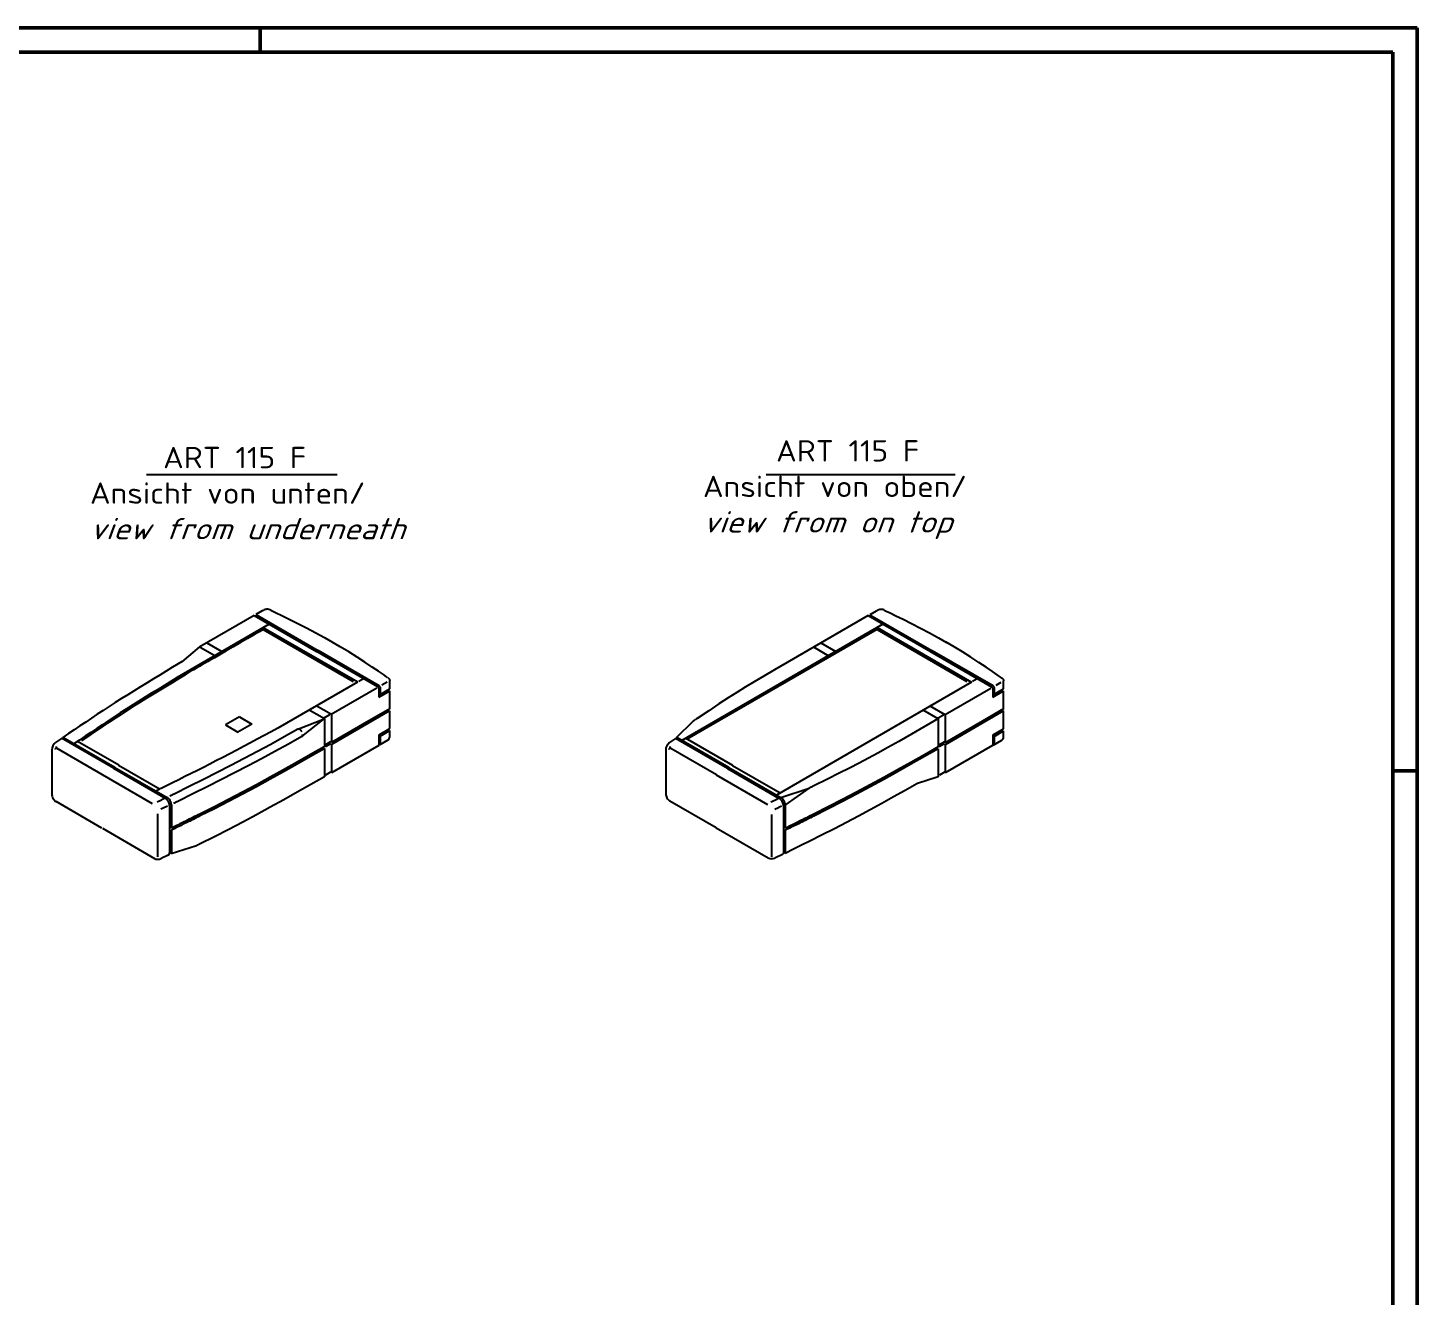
# Model space of a CAD drawing. Extents: x 1 to 593, y 1 to 419.
# Drawn here: x 364.9 to 593, y 210.7 to 419 of the extents above; entities that cross this region are included whole.
import ezdxf

# ---------------------------------------------------------------- set-up
doc = ezdxf.new("R2010")
doc.units = 0
doc.header["$LTSCALE"] = 0.4
doc.header["$MEASUREMENT"] = 0
doc.layers.get('0').update_dxf_attribs({"linetype": 'CONTINUOUS'})
doc.styles.get("Standard").update_dxf_attribs({"font": 'ISOCP.shx', "width": 1.2})

msp = doc.modelspace()

# ---------------------------------------------------------------- linework, layer by layer
at = {"color": 1, "linetype": 'Continuous', "lineweight": 50}
for p, q in [((1, 419), (593, 419)), ((403, 419), (403, 415)), ((593, 419), (593, 1)), ((589, 297), (593, 297))]:
    msp.add_line(p, q, dxfattribs=at)
at = {"color": 3, "linetype": 'Continuous', "lineweight": 50}
for p, q in [((20, 415), (589, 415)), ((589, 415), (589, 5))]:
    msp.add_line(p, q, dxfattribs=at)
at = {"color": 5, "linetype": 'Continuous'}
for p, q in [((384.321693, 345.6637697), (415.6538716, 345.6637697)), ((486.073941, 345.6637697), (517.1416196, 345.6637697))]:
    msp.add_line(p, q, dxfattribs=at)
at = {"color": 5}
for p, q in [((402.0460117, 322.4983126), (393.0873661, 317.3260346)), ((402.0257541, 322.510007), (412.2757845, 316.5921478)), ((403.3525821, 323.2526582), (402.3093449, 322.650351)), ((402.3093449, 322.650351), (412.4985997, 316.7675814)), ((502.8417461, 322.4737806), (489.5227917, 314.784077)), ((502.8214885, 322.485475), (513.0715189, 316.5676158)), ((504.1483165, 323.2281262), (503.1050793, 322.625819)), ((503.1050793, 322.625819), (513.2943341, 316.7430494)), ((404.4869725, 321.0539278), (390.4286413, 312.9373446)), ((403.5146397, 320.5393342), (419.0267733, 311.5834018)), ((403.5146397, 320.5393342), (403.5146397, 320.1993318)), ((403.5146397, 320.1993318), (418.2732761, 311.6784334)), ((505.2725836, 321.0703343), (472.2278134, 301.9919228)), ((504.3103741, 320.1747998), (473.1409077, 302.1790958)), ((504.3103741, 320.5148022), (519.8225077, 311.5588698)), ((504.3103741, 320.5148022), (504.3103741, 320.1747998)), ((504.3103741, 320.1747998), (519.0690105, 311.6539014)), ((390.2178165, 314.9137726), (393.0873661, 317.3260346)), ((393.1346041, 317.3162934), (395.5637821, 315.9138094)), ((394.2673405, 318.018973), (396.7386937, 316.5921478)), ((493.8679117, 317.327809), (496.3595165, 315.8892774)), ((495.0630749, 317.994441), (497.5344281, 316.5676158)), ((390.2135777, 314.9211154), (388.6205721, 314.0013946)), ((422.3483065, 310.776761), (412.2352573, 316.6155366)), ((422.5655065, 310.9554474), (412.5391149, 316.7441866)), ((523.1440409, 310.752229), (513.0309917, 316.5910046)), ((523.3612409, 310.9309154), (513.3348493, 316.7196546)), ((419.0198277, 311.572757), (405.9164281, 303.9908846)), ((422.1760409, 310.543503), (414.6917089, 306.2269502)), ((419.9632969, 312.1186678), (419.1902073, 311.671341)), ((422.4978733, 310.5304842), (422.4978733, 309.1013154)), ((422.6926485, 309.5408542), (424.2884129, 310.4621674)), ((422.7150729, 310.7091646), (422.7150729, 309.5408542)), ((423.8503145, 311.5506074), (422.9842137, 311.0510834)), ((424.2884129, 310.4621674), (424.2884129, 311.8168062)), ((519.8155621, 311.548225), (487.7954254, 293.0207743)), ((522.9717753, 310.518971), (515.4874433, 306.2024182)), ((520.7590313, 312.0941358), (519.9859417, 311.646809)), ((523.3024273, 310.4971202), (523.3024273, 309.0679518)), ((523.4971965, 309.5074902), (525.0929609, 310.4288038)), ((523.5196269, 310.6758006), (523.5196269, 309.5074902)), ((524.6548625, 311.5172438), (523.7887617, 311.0177198)), ((525.0929609, 310.4288038), (525.0929609, 311.7834422)), ((422.4856053, 309.1013154), (424.2884129, 310.1421662)), ((424.2884069, 307.1766086), (424.2884069, 310.1421722)), ((523.2901533, 309.0679518), (525.0929609, 310.1088026)), ((525.0929609, 307.1432446), (525.0929609, 310.1088026)), ((399.6187961, 305.8518526), (397.3194981, 304.5243502)), ((399.6187961, 305.8518526), (401.6598513, 304.6734466)), ((413.5519689, 305.5283358), (411.0603549, 306.9668674)), ((414.7066073, 306.2183566), (412.2352573, 307.6451938)), ((413.5452425, 305.715091), (414.4358373, 306.2292758)), ((414.7066073, 306.2183566), (414.7066073, 301.6302646)), ((424.2973789, 307.1834442), (420.8421237, 305.188553)), ((424.2571325, 306.840195), (420.8711765, 304.8853122)), ((424.2884129, 303.917087), (424.2884129, 306.8566134)), ((514.3477033, 305.5038038), (511.8560893, 306.9423354)), ((515.5023417, 306.1938246), (513.0309917, 307.6206618)), ((514.3409769, 305.690559), (515.2315717, 306.2047438)), ((515.5023417, 306.1938246), (515.5023417, 301.6057326)), ((525.0862165, 307.154933), (521.6378581, 305.164021)), ((525.0862225, 306.8349194), (521.6669109, 304.8607802)), ((525.0929609, 303.883723), (525.0929609, 306.8232494)), ((397.3195013, 304.5243502), (399.3605565, 303.3459506)), ((401.6598513, 304.6734466), (399.3605565, 303.3459506)), ((409.1806369, 303.8219758), (413.5162021, 305.5489838)), ((409.8664889, 302.6340362), (413.5162021, 305.5489838)), ((413.5519689, 305.5283358), (413.5519689, 300.9606294)), ((420.8421237, 305.188553), (414.7066073, 301.6302646)), ((420.8711765, 304.8853122), (414.7066073, 301.310245)), ((422.5675145, 302.9235322), (424.2884129, 303.917087)), ((422.7135593, 302.687845), (424.2884129, 303.5970858)), ((424.2884129, 302.5599214), (424.2884129, 303.5970858)), ((471.3968305, 302.4515334), (474.1595929, 305.187849)), ((514.3119365, 305.5244518), (509.9665385, 303.018269)), ((514.3477033, 305.5038038), (514.3477033, 300.9360974)), ((521.6378581, 305.164021), (515.5023417, 301.6057326)), ((521.6669109, 304.8607802), (515.5023417, 301.285713)), ((523.3720685, 302.8901686), (525.0929609, 303.883723)), ((523.5181073, 302.6544814), (525.0929609, 303.5637218)), ((525.0929609, 302.5265578), (525.0929609, 303.5637218)), ((370.3930881, 302.3136262), (369.4219561, 301.6286102)), ((378.9310765, 297.4103854), (370.4044193, 302.333255)), ((370.5381121, 302.2490326), (370.7245777, 302.3566926)), ((379.1705477, 297.5486482), (370.6098241, 302.4911838)), ((379.8091465, 297.8942902), (373.0041081, 301.8231906)), ((414.5771153, 301.7551606), (413.6442417, 301.2165622)), ((414.6007725, 301.4425326), (413.7157565, 300.9315706)), ((414.7066073, 301.310245), (414.7066073, 296.6751618)), ((422.4897313, 301.1547946), (414.7126501, 296.6646942)), ((422.4978733, 302.9235322), (422.4978733, 301.1540986)), ((422.6974337, 301.3147738), (424.0055637, 302.0700226)), ((422.7150729, 302.687845), (422.7150729, 301.3147738)), ((471.2001537, 302.308723), (470.2290233, 301.623701)), ((479.7268109, 297.3858534), (471.2001537, 302.308723)), ((471.3338465, 302.2245006), (471.5203121, 302.3321606)), ((479.9662821, 297.5241162), (471.4055585, 302.4666518)), ((480.6048809, 297.8697582), (472.8464573, 302.3490971)), ((515.3728497, 301.7306286), (514.4399761, 301.1920302)), ((515.3965069, 301.4180006), (514.5114909, 300.9070386)), ((515.5023417, 301.285713), (515.5023417, 296.6506298)), ((523.3024273, 302.8901686), (523.3024273, 301.120735)), ((523.5019877, 301.2814098), (524.8101177, 302.036659)), ((523.5196269, 302.6544814), (523.5196269, 301.2814098)), ((368.7927753, 300.4538302), (368.7927753, 293.5354278)), ((377.1350101, 296.3503938), (369.6707461, 300.659891)), ((413.5519689, 300.9606294), (413.5250217, 300.9450046)), ((413.5519689, 300.6406282), (413.5250217, 300.625003)), ((413.5519689, 300.6406282), (413.5519689, 296.0313326)), ((469.5998409, 300.448927), (469.5998409, 293.7340986)), ((477.9307445, 296.3258618), (470.4664805, 300.635359)), ((514.3477033, 300.9360974), (514.3207561, 300.9204726)), ((514.3477033, 300.6160962), (514.3207561, 300.600471)), ((514.3477033, 300.6160962), (514.3477033, 296.0068006)), ((523.2854657, 301.1302626), (515.5083845, 296.6401622)), ((378.9310793, 297.4103854), (387.4299505, 292.4867526)), ((379.1705509, 297.5486482), (387.7217685, 292.6299654)), ((379.7692357, 297.917337), (386.5742773, 293.988443)), ((414.5682957, 296.7765718), (413.7473913, 296.3026218)), ((479.7268137, 297.3858534), (488.2256849, 292.4622206)), ((479.9662853, 297.5241162), (488.5175029, 292.6054334)), ((480.5649701, 297.892805), (488.3988359, 293.3699189)), ((515.3640301, 296.7520398), (514.5431257, 296.2780898)), ((377.0951145, 296.3734346), (385.2939181, 291.639853)), ((477.8908521, 296.3489026), (486.3213085, 291.4815746)), ((514.3477033, 296.0068006), (510.8048749, 294.8411846)), ((368.7927753, 293.7390046), (368.7927753, 293.1738254)), ((469.5998409, 293.7340986), (469.5998409, 293.168919)), ((488.5175029, 292.6054334), (493.1478525, 294.1502882)), ((489.2259257, 291.3799266), (493.2713269, 294.1855666)), ((377.0245397, 287.595099), (369.5084661, 291.9345062)), ((386.1979129, 282.8462802), (386.1979129, 289.9106418)), ((388.1358465, 291.2627106), (388.1358465, 283.3533966)), ((388.4301913, 291.4044586), (388.4301913, 287.5764834)), ((477.8731885, 287.6411238), (470.3069469, 292.0094954)), ((487.0049785, 282.8413738), (487.0049785, 289.8067334)), ((488.9429057, 291.2578046), (488.9429057, 284.5150646)), ((489.2372541, 291.3995526), (489.2372541, 287.5519514)), ((377.1036989, 287.5494082), (385.6627109, 282.6078614)), ((477.8732129, 287.6411238), (486.4322217, 282.699577)), ((388.4301913, 287.256485), (388.4301913, 283.3555726)), ((489.2372541, 287.2515758), (489.2372541, 283.4390974)), ((387.9114993, 283.1315674), (386.7344273, 282.5767214)), ((388.1358465, 284.7160006), (388.1358465, 283.3886722)), ((392.5613225, 284.6966678), (388.4098269, 283.3489718)), ((488.9139417, 283.3332622), (487.5039377, 282.668437)), ((488.9429057, 284.7110942), (488.9429057, 283.3837658))]:
    msp.add_line(p, q, dxfattribs=at)
for points in [[(404.7807009, 323.3520602, 0), (404.6128513, 323.434421, 0), (404.4496281, 323.489609, 0), (404.2900301, 323.5192658, 0), (404.1330601, 323.5250214, 0), (403.9777165, 323.5085174, 0), (403.8229985, 323.4713898, 0), (403.6679081, 323.4152742, 0), (403.5114385, 323.3418122, 0), (403.3525973, 323.2526338, 0)], [(404.7807009, 323.3520602, 0), (405.0073061, 323.2451326, 0), (405.6362185, 322.945401, 0), (406.5910741, 322.4844394, 0), (407.7955173, 321.8938202, 0), (409.1731905, 321.2051118, 0), (410.6477269, 320.4498874, 0), (412.1427645, 319.6597262, 0), (413.5819553, 318.8661898, 0), (414.8889317, 318.1008578, 0)], [(505.5764353, 323.3275282, 0), (505.4085857, 323.409889, 0), (505.2453625, 323.465077, 0), (505.0857645, 323.4947338, 0), (504.9287945, 323.5004894, 0), (504.7734509, 323.4839854, 0), (504.6187329, 323.4468578, 0), (504.4636425, 323.3907422, 0), (504.3071729, 323.3172802, 0), (504.1483317, 323.2281018, 0)], [(505.5764353, 323.3275282, 0), (505.8030405, 323.2206006, 0), (506.4319529, 322.920869, 0), (507.3868085, 322.4599074, 0), (508.5912517, 321.8692882, 0), (509.9689249, 321.1805798, 0), (511.4434613, 320.4253554, 0), (512.9384989, 319.6351942, 0), (514.3776897, 318.8416578, 0), (515.6846661, 318.0763258, 0)], [(403.5146397, 320.1993318, 0), (402.8699405, 319.8389314, 0), (401.9821873, 319.3319734, 0), (400.9216893, 318.7203462, 0), (399.7587621, 318.0459382, 0), (398.5637121, 317.3506318, 0), (397.4068545, 316.6763154, 0), (396.3584965, 316.0648714, 0), (395.4889529, 315.5581942, 0), (394.8685369, 315.1981598, 0), (394.8685305, 315.1981418, 0), (394.3977541, 314.9288546, 0), (393.9248021, 314.6621002, 0), (393.4511541, 314.3968294, 0), (392.9782993, 314.1320222, 0), (392.5077121, 313.8666354, 0), (392.0408817, 313.599631, 0), (391.5792849, 313.3299774, 0), (391.1244085, 313.0566498, 0), (390.6777349, 312.7785982, 0), (390.6777437, 312.7785798, 0), (389.6188633, 312.113443, 0), (388.5469333, 311.4520538, 0), (387.4658909, 310.7929538, 0), (386.3796817, 310.1346834, 0), (385.2922429, 309.4757846, 0), (384.2075169, 308.8147858, 0), (383.1294405, 308.150229, 0), (382.0619601, 307.480661, 0), (381.0090093, 306.8046114, 0)], [(423.9437901, 312.2882478, 0), (423.7585849, 312.4190766, 0), (423.2394381, 312.782181, 0), (422.4410253, 313.3334686, 0), (421.4180333, 314.0288546, 0), (420.2251501, 314.8242526, 0), (418.9170629, 315.675577, 0), (417.5484533, 316.5387362, 0), (416.1740085, 317.3696566, 0), (414.8484165, 318.1242402, 0)], [(524.7395245, 312.2637158, 0), (524.5543193, 312.3945446, 0), (524.0351725, 312.757649, 0), (523.2367597, 313.3089366, 0), (522.2137677, 314.0043226, 0), (521.0208845, 314.7997206, 0), (519.7127973, 315.651045, 0), (518.3441877, 316.5142042, 0), (516.9697429, 317.3451246, 0), (515.6441509, 318.0997082, 0)], [(388.6302281, 314.0022614, 0), (387.6002141, 313.3592378, 0), (386.5544377, 312.716977, 0), (385.4977633, 312.0748322, 0), (384.4350469, 311.4321686, 0), (383.3711489, 310.7883514, 0), (382.3109289, 310.1427278, 0), (381.2592501, 309.4946626, 0), (380.2209645, 308.8435214, 0), (379.2009373, 308.188663, 0)], [(390.4383001, 312.9382114, 0), (389.4082829, 312.2951874, 0), (388.3625065, 311.6529266, 0), (387.3058321, 311.0107822, 0), (386.2431125, 310.3681186, 0), (385.1792149, 309.7243014, 0), (384.1189945, 309.0786774, 0), (383.0673129, 308.4306122, 0), (382.0290285, 307.779471, 0), (381.0090001, 307.1246126, 0)], [(489.5407025, 314.7834058, 0), (487.4744245, 313.5871654, 0), (485.6889109, 312.543965, 0), (484.1091169, 311.6067334, 0), (482.6599925, 310.7283826, 0), (481.2664897, 309.8618358, 0), (479.8535657, 308.960011, 0), (478.3461697, 307.975819, 0), (476.6692517, 306.8621778, 0), (474.7477673, 305.5720166, 0), (474.7477613, 305.5719982, 0), (474.6786405, 305.5254346, 0), (474.6094813, 305.478883, 0), (474.5402857, 305.4323378, 0), (474.4710521, 305.3857922, 0), (474.4017817, 305.339253, 0), (474.3324749, 305.2927198, 0), (474.2631313, 305.2461806, 0), (474.1937513, 305.199641, 0), (474.1243345, 305.1530958, 0)], [(423.9519381, 312.2869174, 0), (424.0207797, 312.241031, 0), (424.0826145, 312.1895906, 0), (424.1370641, 312.1342926, 0), (424.1837741, 312.0768466, 0), (424.2223729, 312.0189486, 0), (424.2525057, 311.9622958, 0), (424.2737949, 311.908597, 0), (424.2858861, 311.859543, 0), (424.2884129, 311.8168366, 0)], [(524.7564861, 312.2535534, 0), (524.8253277, 312.2076674, 0), (524.8871625, 312.1562206, 0), (524.9416181, 312.100923, 0), (524.9883281, 312.0434766, 0), (525.0269329, 311.9855666, 0), (525.0570661, 311.9289134, 0), (525.0783613, 311.8752026, 0), (525.0904521, 311.8261366, 0), (525.0929789, 311.7834242, 0)], [(379.2009373, 308.1886446, 0), (378.2131917, 307.5513582, 0), (377.2377629, 306.9116974, 0), (376.2729297, 306.2711398, 0), (375.3169665, 305.6311494, 0), (374.3681461, 304.9931978, 0), (373.4247469, 304.3587558, 0), (372.4850437, 303.7292878, 0), (371.5473101, 303.1062714, 0), (370.6098241, 302.4911714, 0)], [(381.0090093, 307.1245942, 0), (380.0212633, 306.4873078, 0), (379.0458361, 305.8476474, 0), (378.0810033, 305.2070954, 0), (377.1250385, 304.5671054, 0), (376.1762209, 303.9291534, 0), (375.2328221, 303.2947174, 0), (374.2931185, 302.6652558, 0), (373.3553869, 302.0422394, 0), (372.4179021, 301.4271454, 0)], [(381.0090093, 306.804593, 0), (380.1674181, 306.2623202, 0), (379.3349369, 305.7181734, 0), (378.5105045, 305.1730502, 0), (377.6930561, 304.6278718, 0), (376.8815281, 304.0835298, 0), (376.0748569, 303.5409454, 0), (375.2719793, 303.0010102, 0), (374.4718313, 302.4646394, 0), (373.6733493, 301.9327426, 0)], [(409.1806369, 303.8219758, 0), (406.9633029, 302.5587006, 0), (404.7668065, 301.3394258, 0), (402.5793857, 300.1545566, 0), (400.3892765, 298.9945162, 0), (398.1847141, 297.8497162, 0), (395.9539341, 296.7105746, 0), (393.6851689, 295.5675018, 0), (391.3666601, 294.4109222, 0), (388.9866397, 293.231247, 0), (388.9866581, 293.231247, 0), (388.8965761, 293.1866702, 0), (388.8065129, 293.1420626, 0), (388.7164645, 293.0974306, 0), (388.6264285, 293.052771, 0), (388.5363985, 293.0080842, 0), (388.4463717, 292.9633698, 0), (388.3563421, 292.9186282, 0), (388.2663089, 292.8738618, 0), (388.1762669, 292.8290682, 0)], [(405.9164281, 303.9908846, 0), (404.7922429, 303.3952914, 0), (403.6695745, 302.796689, 0), (402.5472753, 302.1961334, 0), (401.4241857, 301.5946566, 0), (400.2991549, 300.9933138, 0), (399.1710329, 300.3931366, 0), (398.0386629, 299.7951814, 0), (396.9008945, 299.2004854, 0), (395.7565769, 298.6100986, 0)], [(409.8664889, 302.6340362, 0), (407.6460545, 301.3697358, 0), (405.4412541, 300.1477082, 0), (403.2418065, 298.9588534, 0), (401.0374393, 297.794089, 0), (398.8178777, 296.6443146, 0), (396.5728397, 295.5004486, 0), (394.2920537, 294.3533998, 0), (391.9652409, 293.1940674, 0), (389.5821233, 292.0133698, 0), (389.5821261, 292.013367, 0), (389.4920445, 291.9687898, 0), (389.4019809, 291.9241854, 0), (389.3119357, 291.8795534, 0), (389.2218969, 291.8348938, 0), (389.1318669, 291.7902102, 0), (389.0418401, 291.7454986, 0), (388.9518133, 291.7007602, 0), (388.8617833, 291.655997, 0), (388.7717409, 291.6112062, 0)], [(509.9665385, 303.018269, 0), (507.8909405, 301.8264538, 0), (506.0743021, 300.7986766, 0), (504.4368237, 299.8910534, 0), (502.8987101, 299.0597118, 0), (501.3801617, 298.2607558, 0), (499.8013805, 297.4503126, 0), (498.0825633, 296.5844922, 0), (496.1439161, 295.6194106, 0), (493.9056377, 294.511195, 0), (493.9056377, 294.511195, 0), (493.8155561, 294.4666182, 0), (493.7254925, 294.4220134, 0), (493.6354441, 294.3773814, 0), (493.5454081, 294.3327254, 0), (493.4553753, 294.2880382, 0), (493.3653485, 294.243327, 0), (493.2753185, 294.1985914, 0), (493.1852825, 294.1538282, 0), (493.0952405, 294.1090406, 0)], [(369.6707461, 300.659891, 0), (369.6152849, 300.665091, 0), (369.5664845, 300.667569, 0), (369.5231021, 300.666385, 0), (369.4838917, 300.6605806, 0), (369.4476109, 300.6492158, 0), (369.4130161, 300.631351, 0), (369.3788637, 300.6060274, 0), (369.3439089, 300.5723178, 0), (369.3069109, 300.5292574, 0)], [(369.6707461, 300.659891, 0), (369.6357333, 300.6966646, 0), (369.6085193, 300.729941, 0), (369.5881213, 300.761185, 0), (369.5735569, 300.791855, 0), (369.5638445, 300.8234162, 0), (369.5580021, 300.8573398, 0), (369.5550449, 300.8950778, 0), (369.5539905, 300.9381014, 0), (369.5538577, 300.9878694, 0)], [(413.5250217, 300.9450046, 0), (411.3001009, 299.6660066, 0), (409.0832797, 298.404587, 0), (406.8664341, 297.158707, 0), (404.6414373, 295.9263278, 0), (402.4001681, 294.705417, 0), (400.1345037, 293.4939426, 0), (397.8363133, 292.2898622, 0), (395.4974797, 291.0911438, 0), (393.1098729, 289.895749, 0), (393.1099033, 289.8957278, 0), (392.8216221, 289.752945, 0), (392.5334445, 289.6098846, 0), (392.2452457, 289.4665558, 0), (391.9569005, 289.3229614, 0), (391.6682805, 289.1791046, 0), (391.3792637, 289.0349946, 0), (391.0897189, 288.8906342, 0), (390.7995273, 288.7460298, 0), (390.5085545, 288.6011842, 0)], [(413.5250217, 300.625003, 0), (411.3001009, 299.3460054, 0), (409.0832797, 298.0845858, 0), (406.8664341, 296.8386994, 0), (404.6414373, 295.6063142, 0), (402.4001681, 294.3854006, 0), (400.1345037, 293.1739166, 0), (397.8363133, 291.9698274, 0), (395.4974797, 290.771097, 0), (393.1098729, 289.575693, 0), (393.1099033, 289.5757266, 0), (392.8326053, 289.4383914, 0), (392.5554113, 289.3007998, 0), (392.2782049, 289.1629578, 0), (392.0008761, 289.024869, 0), (391.7233129, 288.886539, 0), (391.4454013, 288.7479738, 0), (391.1670321, 288.6091766, 0), (390.8880925, 288.4701478, 0), (390.6084689, 288.330899, 0)], [(470.4664805, 300.635359, 0), (470.4110193, 300.640559, 0), (470.3622189, 300.643037, 0), (470.3188349, 300.641847, 0), (470.2796245, 300.6360426, 0), (470.2433437, 300.6246778, 0), (470.2087505, 300.6068126, 0), (470.1745981, 300.5814894, 0), (470.1396449, 300.5477734, 0), (470.1026469, 300.5047194, 0)], [(470.4664805, 300.635359, 0), (470.4314677, 300.6721326, 0), (470.4042537, 300.705409, 0), (470.3838557, 300.7366466, 0), (470.3692913, 300.767317, 0), (470.3595789, 300.7988782, 0), (470.3537365, 300.8327954, 0), (470.3507793, 300.8705334, 0), (470.3497249, 300.913557, 0), (470.3495921, 300.963325, 0)], [(514.3207561, 300.9204726, 0), (512.0958353, 299.6414746, 0), (509.8790141, 298.380055, 0), (507.6621685, 297.134175, 0), (505.4371717, 295.9017958, 0), (503.1959025, 294.680885, 0), (500.9302381, 293.4694106, 0), (498.6320477, 292.2653302, 0), (496.2932141, 291.0666118, 0), (493.9056073, 289.871217, 0), (493.9056377, 289.8711958, 0), (493.6173565, 289.728413, 0), (493.3291789, 289.5853526, 0), (493.0409801, 289.4420238, 0), (492.7526349, 289.2984294, 0), (492.4640149, 289.1545726, 0), (492.1749981, 289.0104626, 0), (491.8854533, 288.8661022, 0), (491.5952617, 288.7214978, 0), (491.3042889, 288.5766522, 0)], [(514.3207561, 300.600471, 0), (512.0958353, 299.3214734, 0), (509.8790141, 298.0600538, 0), (507.6621685, 296.8141674, 0), (505.4371717, 295.5817822, 0), (503.1959025, 294.3608686, 0), (500.9302381, 293.1493846, 0), (498.6320477, 291.9452954, 0), (496.2932141, 290.746565, 0), (493.9056073, 289.551161, 0), (493.9056377, 289.5511946, 0), (493.6283397, 289.4138594, 0), (493.3511457, 289.2762678, 0), (493.0739393, 289.1384258, 0), (492.7966105, 289.000337, 0), (492.5190473, 288.862007, 0), (492.2411357, 288.7234418, 0), (491.9627665, 288.5846446, 0), (491.6838269, 288.4456158, 0), (491.4042033, 288.306367, 0)], [(395.7565829, 298.6100862, 0), (394.7403689, 298.0846954, 0), (393.7205021, 297.5654086, 0), (392.6989721, 297.0514438, 0), (391.6777621, 296.5420198, 0), (390.6588625, 296.0363618, 0), (389.6442601, 295.5337006, 0), (388.6359409, 295.033249, 0), (387.6358981, 294.5342318, 0), (386.6461125, 294.0358734, 0)], [(413.5519689, 296.0313326, 0), (411.3270541, 294.7523318, 0), (409.1102389, 293.490909, 0), (406.8933933, 292.2450226, 0), (404.6684025, 291.0126434, 0), (402.4271397, 289.791733, 0), (400.1614781, 288.5802522, 0), (397.8632937, 287.376169, 0), (395.5244665, 286.1774446, 0), (393.1368685, 284.9820434, 0), (393.1368565, 284.9820498, 0), (393.0728793, 284.950397, 0), (393.0089145, 284.9187286, 0), (392.9449589, 284.8870486, 0), (392.8810093, 284.855353, 0), (392.8170689, 284.823645, 0), (392.7531313, 284.7919222, 0), (392.6891973, 284.760187, 0), (392.6252657, 284.7284366, 0), (392.5613345, 284.6966738, 0)], [(510.8231609, 294.8535994, 0), (508.9215557, 293.7740858, 0), (507.0191205, 292.7058086, 0), (505.1107249, 291.6474866, 0), (503.1912365, 290.5978282, 0), (501.2555189, 289.5555522, 0), (499.2984449, 288.5193706, 0), (497.3148753, 287.4879958, 0), (495.2996777, 286.4601422, 0), (493.2477213, 285.4345258, 0), (493.2477213, 285.4345318, 0), (492.8048413, 285.2150374, 0), (492.3620493, 284.9949018, 0), (491.9188885, 284.7741406, 0), (491.4749005, 284.552769, 0), (491.0296337, 284.330815, 0), (490.5826245, 284.1082866, 0), (490.1334209, 283.8852094, 0), (489.6815625, 283.661601, 0), (489.2265973, 283.4374798, 0)], [(386.4425449, 293.932605, 0), (386.3807529, 293.9012054, 0), (386.3190097, 293.8698062, 0), (386.2573217, 293.8384094, 0), (386.1956821, 293.8070102, 0), (386.1340945, 293.7756106, 0), (386.0725589, 293.744211, 0), (386.0110781, 293.7128114, 0), (385.9496493, 293.681409, 0), (385.8882757, 293.650003, 0)], [(387.1890661, 292.3740998, 0), (387.0678133, 292.3157594, 0), (386.9462313, 292.2573914, 0), (386.8243077, 292.1989962, 0), (386.7020357, 292.1405702, 0), (386.5794073, 292.0821198, 0), (386.4564181, 292.023639, 0), (386.3330569, 291.9651306, 0), (386.2093145, 291.9065982, 0), (386.0851873, 291.8480378, 0)], [(487.9848005, 292.3495678, 0), (487.8635477, 292.2912274, 0), (487.7419657, 292.2328594, 0), (487.6200421, 292.1744642, 0), (487.4977701, 292.1160382, 0), (487.3751417, 292.0575878, 0), (487.2521525, 291.999107, 0), (487.1287913, 291.9405986, 0), (487.0050489, 291.8820662, 0), (486.8809217, 291.8235058, 0)], [(387.8186129, 291.1976962, 0), (387.6973605, 291.1393558, 0), (387.5757757, 291.0809878, 0), (387.4538517, 291.0225922, 0), (387.3315801, 290.9641666, 0), (387.2089513, 290.9057162, 0), (387.0859593, 290.8472354, 0), (386.9625949, 290.788727, 0), (386.8388521, 290.7301942, 0), (386.7147221, 290.6716342, 0)], [(488.6143473, 291.1731642, 0), (488.4930949, 291.1148238, 0), (488.3715101, 291.0564558, 0), (488.2495861, 290.9980602, 0), (488.1273145, 290.9396346, 0), (488.0046857, 290.8811842, 0), (487.8816937, 290.8227034, 0), (487.7583293, 290.764195, 0), (487.6345865, 290.7056622, 0), (487.5104565, 290.6471022, 0)], [(390.5085545, 288.6011874, 0), (390.3024633, 288.4989014, 0), (390.0789981, 288.3881318, 0), (389.8429477, 288.271271, 0), (389.5990877, 288.1507174, 0), (389.3522069, 288.0288698, 0), (389.1070833, 287.908127, 0), (388.8685033, 287.7908814, 0), (388.6412449, 287.6795382, 0), (388.4300969, 287.5764894, 0)], [(390.6084661, 288.3309054, 0), (390.3894077, 288.2220978, 0), (390.1545385, 288.1055818, 0), (389.9081729, 287.9835298, 0), (389.6546237, 287.8581118, 0), (389.3982029, 287.7314974, 0), (389.1432285, 287.6058594, 0), (388.8940129, 287.483365, 0), (388.6548649, 287.3661898, 0), (388.4301061, 287.2565002, 0)], [(491.3042889, 288.5766554, 0), (491.0981977, 288.4743694, 0), (490.8747325, 288.3635998, 0), (490.6386821, 288.246739, 0), (490.3948221, 288.1261854, 0), (490.1479413, 288.0043378, 0), (489.9028177, 287.883595, 0), (489.6642377, 287.7663494, 0), (489.4369793, 287.6550062, 0), (489.2258313, 287.5519574, 0)], [(491.4042005, 288.3063734, 0), (491.1855297, 288.1982374, 0), (490.9517041, 288.0835246, 0), (490.7068433, 287.9640822, 0), (490.4550825, 287.8417586, 0), (490.2005445, 287.7184002, 0), (489.9473553, 287.5958538, 0), (489.6996441, 287.4759686, 0), (489.4615397, 287.3605938, 0), (489.2371685, 287.251573, 0)]]:
    msp.add_polyline3d(points, dxfattribs=at)
at = {"color": 5, "extrusion": (-0.707107, -0.408248, 0.57735)}
for centre, radius, start, end in [((-57.8199644, 300.8441165, -425.4580459), 0.2, 44.999992, 135.000015), ((-57.8661052, 301.0042973, -425.6845779), 0.2, 44.999992, 135.000015), ((-7.3888313, 351.2367589, -496.7240394), 0.2, 44.999992, 135.000015), ((-7.4349737, 351.3969397, -496.950571), 0.2, 44.999992, 135.000015), ((-57.8415616, 292.2960605, -413.3692643), 0.6858572, 85.719597, 180), ((-57.8415616, 292.2960605, -413.3692643), 0.6858572, 360, 52.923599), ((-68.775764, 269.2640677, -380.7970931), 1, 224.999985, 315), ((-58.8802776, 277.9124181, -393.0277115), 1, 44.999992, 135.000015), ((-58.855868, 278.1005133, -393.2937179), 1, 44.999992, 135.000015), ((-18.4415045, 319.6849509, -452.103025), 1, 224.999985, 315), ((-8.4612037, 328.3031989, -464.2910742), 1, 44.999992, 135.000015), ((-8.4367941, 328.4912941, -464.5570806), 1, 44.999992, 135.000015)]:
    msp.add_arc(centre, radius, start, end, dxfattribs=at)
at = {"color": 5, "extrusion": (-0.707107, 0.408248, 0.57735)}
for centre, radius, start, end in [((-445.3040574, 97.8986055, -138.4496083), 1, 231.325195, 315), ((-473.8858566, 124.7084527, -176.3644755), 0.4, 44.999992, 135.000015), ((-495.703309, 148.3035482, -209.7329997), 1, 231.325195, 315), ((-524.259199, 175.1203566, -247.6577105), 0.4, 44.999992, 135.000015), ((-439.3755846, 112.1874059, -158.6570331), 0.2449488, 25.6644, 150.6492)]:
    msp.add_arc(centre, radius, start, end, dxfattribs=at)
at = {"color": 5, "extrusion": (0, -0.816497, 0.57735)}
for centre in [(386.2283969, 163.3523155, -231.0149992), (486.9979077, 163.4052676, -231.0898845)]:
    msp.add_arc(centre, 0.8, 224.999985, 309.23999, dxfattribs=at)

# ---------------------------------------------------------------- texts
at = {"color": 5, "linetype": 'Continuous', "char_height": 3.5, "attachment_point": 7}
for s, insert in [('     ART 115 F\\PAnsicht von unten/\\P{\\Q20;view from underneath}', (375.0647258, 335.0119034)), ('     ART 115 F\\PAnsicht von oben/\\P{\\Q20;view from on top}', (475.7188319, 335.0542012))]:
    msp.add_mtext(s, dxfattribs=dict(at, insert=insert))

doc.saveas('drawing.dxf')
